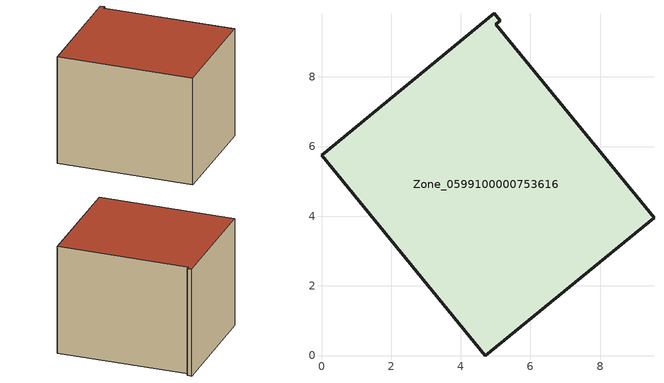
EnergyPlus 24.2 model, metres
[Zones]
Zone_0599100000753616
 floor ground (C_G): 0,5.75 4.96,9.82 5.13,9.62 5,9.52 9.55,3.96 4.71,0 z0.62
 wall outside (C_F): 4.96,9.82 0,5.75 4.71,0 9.55,3.96 5,9.52 5.13,9.62 4.96,9.82 z0.62:6.7
 roof outside (C_R): 0,5.75 4.71,0 9.55,3.96 5,9.52 5.13,9.62 4.96,9.82 z6.7
[BUILDING]
Pand.0599100000753616: North Axis=0; Terrain=City; Loads Convergence Tolerance Value=0.04; Temperature Convergence Tolerance Value=0.4; Solar Distribution=FullExterior; Maximum Number of Warmup Days=25; Minimum Number of Warmup Days=1
[Site:Location]
Rotterdam.The.Hague.AP_ZH_NLD Design_Conditions: Latitude=51.96; Longitude=4.45; Time Zone=1; Elevation=-4.5
[SITE:GROUNDTEMPERATURE:BUILDINGSURFACE]
18, 18, 18, 18, 18, 18, 18, 18, 18, 18, 18, 18
[MATERIAL] Thermal Absorptance=0.9; Solar Absorptance=0.7; Visible Absorptance=0.7
Name | Roughness | Thickness | Conductivity | Density | Specific Heat
G.TI.2006-2014 | MediumSmooth | 0.15 | 0.06 | 540 | 1210
F.TI.2006-2014 | Rough | 0.3 | 0.12 | 1920 | 840
R.TI.2006-2014 | MediumRough | 0.2 | 0.08 | 1500 | 1000
[CONSTRUCTION]
C_G: G.TI.2006-2014
C_F: F.TI.2006-2014
C_R: R.TI.2006-2014
[ZONE]
Zone_0599100000753616: Type=1; Multiplier=1; Ceiling Height=Autocalculate; Volume=Autocalculate; Floor Area=autocalculate; Part of Total Floor Area=Yes
[ZONEINFILTRATION:DESIGNFLOWRATE]
Infil_Zone_0599100000753616: Zone or ZoneList or Space or SpaceList=Zone_0599100000753616; Schedule=AlwaysOn; Design Flow Rate Calculation Method=Flow/Area; Flow Rate per Floor Area=0.0015; Constant Term Coefficient=1; Temperature Term Coefficient=0; Velocity Term Coefficient=0; Velocity Squared Term Coefficient=0
[HVACTEMPLATE:ZONE:IDEALLOADSAIRSYSTEM]
Zone_0599100000753616: Maximum Heating Supply Air Temperature=50; Minimum Cooling Supply Air Temperature=13; Maximum Heating Supply Air Humidity Ratio=0.0156; Minimum Cooling Supply Air Humidity Ratio=0.0077; Heating Limit=NoLimit; Cooling Limit=NoLimit; Dehumidification Control Type=ConstantSensibleHeatRatio; Cooling Sensible Heat Ratio=0.7; Dehumidification Setpoint=60; Humidification Control Type=None; Humidification Setpoint=30; Outdoor Air Method=None; Outdoor Air Flow Rate per Person=0.00944; Outdoor Air Flow Rate per Zone Floor Area=0; Outdoor Air Flow Rate per Zone=0; Demand Controlled Ventilation Type=None; Outdoor Air Economizer Type=NoEconomizer; Heat Recovery Type=None; Sensible Heat Recovery Effectiveness=0.7; Latent Heat Recovery Effectiveness=0.65
[ZONECONTROL:THERMOSTAT]
ThermostatControl_Zone_0599100000753616: Zone or ZoneList=Zone_0599100000753616; Control Type Schedule=DualSetpointControlType; Control 1=Thermostat_Zone_0599100000753616; Temperature Difference Between Cutout And Setpoint=0
[THERMOSTATSETPOINT:DUALSETPOINT]
Thermostat_Zone_0599100000753616: Heating Setpoint Temperature Schedule=HeatingSetpoint_Zone_0599100000753616; Cooling Setpoint Temperature Schedule=CoolingSetpoint_Zone_0599100000753616
[SCHEDULE:COMPACT]
HeatingSetpoint_Zone_0599100000753616: Through: 12/31, For: AllDays, Until: 24:00, 21
CoolingSetpoint_Zone_0599100000753616: Through: 12/31, For: AllDays, Until: 24:00, 24
DualSetpointControlType: Through: 12/31, For: AllDays, Until: 24:00, 4
AlwaysOn: Through: 12/31, For: AllDays, Until: 24:00, 1
